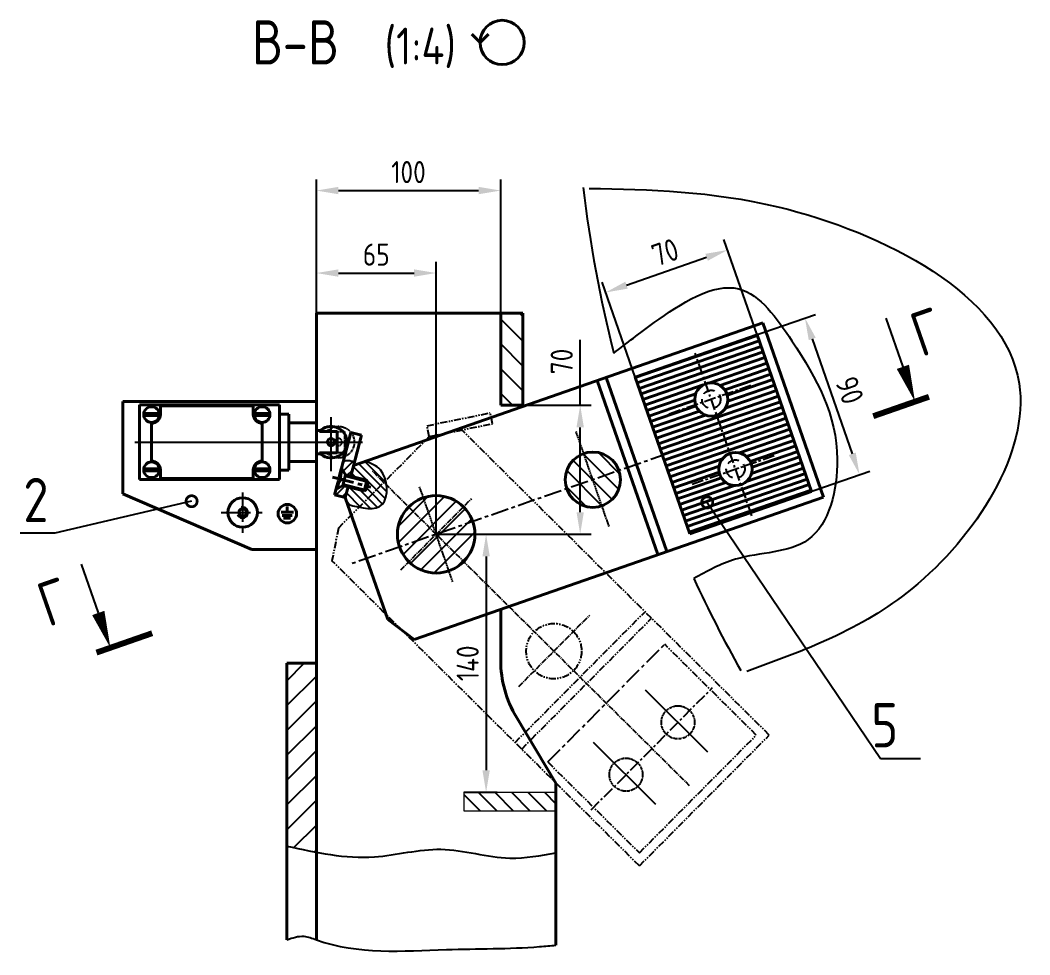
# Model space of a CAD drawing. Header units: millimetres. Extents: x 467 to 39028, y -12467 to 24298.
# Drawn here: x 4935 to 5482, y -8992 to -8485 of the extents above; entities that cross this region are included whole.
import ezdxf
from ezdxf.enums import TextEntityAlignment as Align

# ---------------------------------------------------------------- set-up
doc = ezdxf.new("R2010")
doc.units = ezdxf.units.MM
for name, pattern in [('CENTER', [50.8, 31.75, -6.35, 6.35, -6.35]), ('CENTER2', [1.125, 0.75, -0.125, 0.125, -0.125]), ('HIDDEN', [9.525, 6.35, -3.175]), ('PHANTOM', [2.5, 1.25, -0.25, 0.25, -0.25, 0.25, -0.25])]:
    doc.linetypes.add(name, pattern=pattern)
for name, color, linetype in [('atr_sbr', 7, 'Continuous'), ('Bord', 1, 'Continuous'), ('Cen', 5, 'CENTER'), ('CEN2', 5, 'CENTER2'), ('Dim', 7, 'Continuous'), ('Hatch', 250, 'Continuous'), ('Hide', 250, 'HIDDEN'), ('PHAN', 5, 'PHANTOM'), ('Text', 3, 'Continuous'), ('Textb', 6, 'Continuous')]:
    doc.layers.add(name, color=color, linetype=linetype)
doc.layers.add('Cont', color=6, linetype='Continuous', lineweight=40)
doc.styles.add('GOST2_304', font='cs_gost2304.shx', dxfattribs={"oblique": 15})
doc.styles.get("Standard").update_dxf_attribs({"font": 'ISOCP.SHX', "oblique": 15, "bigfont": 'bigfont.shx'})
doc.styles.add('Style1', font='romans.shx', dxfattribs={"width": 0.8})
doc.dimstyles.new('LIN_4', dxfattribs={"dimscale": 4, "dimtxt": 3, "dimasz": 3, "dimexe": 1.5, "dimexo": 0, "dimgap": 1, "dimtad": 1, "dimdec": 0, "dimzin": 13, "dimdsep": 46, "dimtxsty": 'Style1', "dimcen": 0, "dimclrt": 3, "dimadec": 0, "dimazin": 0, "dimtfac": 1, "dimtdec": 0, "dimtmove": 0, "dimatfit": 3, "dimfxl": 1, "dimtolj": 1, "dimtzin": 13, "dimarcsym": 0})
doc.dimstyles.new('Poz_15', dxfattribs={"dimscale": 15, "dimtxt": 6, "dimasz": 3, "dimexe": 1.25, "dimexo": 0, "dimgap": 1.5, "dimtad": 2, "dimtih": 1, "dimtoh": 1, "dimdec": 0, "dimtxsty": 'Style1', "dimblk": 'DOTSMALL', "dimcen": 2.5, "dimclrt": 6, "dimadec": 0, "dimazin": 0, "dimtfac": 1, "dimtdec": 0, "dimtmove": 0, "dimatfit": 3, "dimldrblk": 'DOTSMALL', "dimfxl": 1, "dimarcsym": 0})

# ---------------------------------------------------------------- blocks, each defined once
blk = doc.blocks.new('еншае')
at = {"layer": 'CEN2', "linetype": 'Continuous'}
for p, q in [((34921.57, 94.79), (34921.57, 65.4)), ((34815.18, 79), (34938.53, 79))]:
    blk.add_line(p, q, dxfattribs=at)
at = {"layer": 'Cont'}
for p, q in [((34817.67, 99.25), (34817.67, 58.75)), ((34829.17, 99.25), (34817.67, 99.25)), ((34828.96, 98.79), (34879.38, 98.79)), ((34828.96, 94), (34828.96, 98.79)), ((34829.17, 99.25), (34859.17, 99.25)), ((34893.67, 99.25), (34859.17, 99.25)), ((34879.38, 98.79), (34879.38, 94)), ((34893.67, 79), (34893.67, 99.25)), ((34827.92, 94.67), (34820.4, 94.53)), ((34820.42, 93.33), (34827.94, 93.47)), ((34887.93, 94.63), (34880.4, 94.56)), ((34880.41, 93.36), (34887.94, 93.43)), ((34898.67, 94.25), (34893.67, 94.25)), ((34898.67, 63.75), (34898.67, 94.25)), ((34824.17, 89.21), (34824.17, 68.79)), ((34884.17, 68.79), (34884.17, 89.21)), ((34898.67, 89.5), (34913.67, 89.5)), ((34913.67, 68.5), (34913.67, 89.5)), ((34913.67, 85.25), (34915.66, 85.25)), ((34924.82, 84.81), (34915.23, 84.81)), ((34924.82, 73.18), (34924.82, 84.81)), ((34893.67, 58.75), (34893.67, 79)), ((34913.67, 72.75), (34915.66, 72.75)), ((34915.23, 73.18), (34924.82, 73.18)), ((34898.67, 68.5), (34913.67, 68.5)), ((34827.93, 64.59), (34820.41, 64.6)), ((34820.41, 63.4), (34827.93, 63.39)), ((34828.96, 64), (34828.96, 59.21)), ((34879.38, 59.21), (34879.38, 64)), ((34887.91, 64.74), (34880.39, 64.46)), ((34880.43, 63.26), (34887.95, 63.54)), ((34898.67, 63.75), (34893.67, 63.75)), ((34817.67, 58.75), (34893.67, 58.75)), ((34828.96, 59.21), (34879.38, 59.21))]:
    blk.add_line(p, q, dxfattribs=at)
for centre, radius in [((34824.17, 94), 4.25), ((34884.17, 94), 4.25), ((34921.53, 78.94), 1.96), ((34824.17, 64), 4.25), ((34884.17, 64), 4.25)]:
    blk.add_circle(centre, radius, dxfattribs=at)
for centre, radius, start, end in [((34824.17, 94), 3.81, 171.9988, 190.1177), ((34824.17, 94), 4.79, 270, 0), ((34824.17, 94), 3.81, 351.9988, 10.1177), ((34884.17, 94), 4.79, 180, 270), ((34884.17, 94), 3.81, 171.4607, 189.5796), ((34884.17, 94), 3.81, 351.4607, 9.5796), ((34921.57, 79), 8.6, 222.5121, 137.4879), ((34824.17, 64), 4.79, 0, 90), ((34884.17, 64), 4.79, 90, 180), ((34824.17, 64), 3.81, 170.8375, 188.9564), ((34824.17, 64), 3.81, 350.8375, 8.9564), ((34884.17, 64), 3.81, 173.0689, 191.1878), ((34884.17, 64), 3.81, 353.0689, 11.1878)]:
    blk.add_arc(centre, radius, start, end, dxfattribs=at)
at = {"layer": 'PHAN'}
for p, q in [((34928.82, 84.81), (34919.23, 84.81)), ((34928.82, 73.18), (34928.82, 84.81)), ((34919.23, 73.18), (34928.82, 73.18))]:
    blk.add_line(p, q, dxfattribs=at)
blk.add_circle((34925.53, 78.94), 1.96, dxfattribs=at)
blk.add_arc((34925.57, 79), 8.6, 222.5121, 137.4879, dxfattribs=at)
blk = doc.blocks.new('*D276')
at = {"layer": 'Defpoints', "color": 0, "transparency": 16777216}
for p in [(5160.17, -8621.82), (5095.17, -8643.57), (5160.17, -8763.57)]:
    blk.add_point(p, dxfattribs=at)
at = {"layer": 'Dim', "color": 0, "lineweight": -2, "transparency": 16777216}
for p, q in [((5095.17, -8643.57), (5095.17, -8615.82)), ((5160.17, -8763.57), (5160.17, -8615.82)), ((5107.17, -8621.82), (5148.17, -8621.82))]:
    blk.add_line(p, q, dxfattribs=at)
at = {"layer": 'Dim', "color": 0, "transparency": 16777216}
for points in [[(5107.17, -8619.82), (5107.17, -8623.82), (5095.17, -8621.82)], [(5148.17, -8619.82), (5148.17, -8623.82), (5160.17, -8621.82)]]:
    blk.add_solid(points, dxfattribs=at)
at = {"layer": 'Dim', "color": 3, "transparency": 16777216, "insert": (5127.67, -8611.82), "char_height": 12, "attachment_point": 5, "style": 'Style1'}
blk.add_mtext('65', dxfattribs=at)
blk = doc.blocks.new('*D266')
at = {"layer": 'Defpoints', "color": 0, "transparency": 16777216}
for p in [(5207.17, -8693.57), (5238.31, -8693.57), (5160.17, -8763.57)]:
    blk.add_point(p, dxfattribs=at)
at = {"layer": 'Dim', "color": 0, "lineweight": -2, "transparency": 16777216}
for p, q in [((5238.31, -8693.57), (5238.31, -8658.03)), ((5207.17, -8693.57), (5244.31, -8693.57)), ((5238.31, -8751.57), (5238.31, -8705.57)), ((5160.17, -8763.57), (5244.31, -8763.57))]:
    blk.add_line(p, q, dxfattribs=at)
at = {"layer": 'Dim', "color": 0, "transparency": 16777216}
for points in [[(5236.31, -8705.57), (5240.31, -8705.57), (5238.31, -8693.57)], [(5236.31, -8751.57), (5240.31, -8751.57), (5238.31, -8763.57)]]:
    blk.add_solid(points, dxfattribs=at)
at = {"layer": 'Dim', "color": 3, "transparency": 16777216, "insert": (5228.31, -8669.8), "char_height": 12, "attachment_point": 5, "rotation": 90, "style": 'Style1'}
blk.add_mtext('70', dxfattribs=at)
blk = doc.blocks.new('*D277')
at = {"layer": 'Defpoints', "color": 0, "transparency": 16777216}
for p in [(5160.17, -8763.57), (5175.17, -8903.57), (5187.28, -8903.57)]:
    blk.add_point(p, dxfattribs=at)
at = {"layer": 'Dim', "color": 0, "lineweight": -2, "transparency": 16777216}
for p, q in [((5160.17, -8763.57), (5193.28, -8763.57)), ((5187.28, -8775.57), (5187.28, -8891.57)), ((5175.17, -8903.57), (5193.28, -8903.57))]:
    blk.add_line(p, q, dxfattribs=at)
at = {"layer": 'Dim', "color": 0, "transparency": 16777216}
for points in [[(5185.28, -8775.57), (5189.28, -8775.57), (5187.28, -8763.57)], [(5185.28, -8891.57), (5189.28, -8891.57), (5187.28, -8903.57)]]:
    blk.add_solid(points, dxfattribs=at)
at = {"layer": 'Dim', "color": 3, "transparency": 16777216, "insert": (5177.28, -8833.57), "char_height": 12, "attachment_point": 5, "rotation": 90, "style": 'Style1'}
blk.add_mtext('140', dxfattribs=at)
blk = doc.blocks.new('*D278')
at = {"layer": 'Defpoints', "color": 0, "transparency": 16777216}
for p in [(5195.17, -8577.05), (5095.17, -8643.57), (5195.17, -8643.57)]:
    blk.add_point(p, dxfattribs=at)
at = {"layer": 'Dim', "color": 0, "lineweight": -2, "transparency": 16777216}
for p, q in [((5095.17, -8643.57), (5095.17, -8571.05)), ((5195.17, -8643.57), (5195.17, -8571.05)), ((5107.17, -8577.05), (5183.17, -8577.05))]:
    blk.add_line(p, q, dxfattribs=at)
at = {"layer": 'Dim', "color": 0, "transparency": 16777216}
for points in [[(5107.17, -8575.05), (5107.17, -8579.05), (5095.17, -8577.05)], [(5183.17, -8575.05), (5183.17, -8579.05), (5195.17, -8577.05)]]:
    blk.add_solid(points, dxfattribs=at)
at = {"layer": 'Dim', "color": 3, "transparency": 16777216, "insert": (5145.17, -8567.05), "char_height": 12, "attachment_point": 5, "style": 'Style1'}
blk.add_mtext('100', dxfattribs=at)
blk = doc.blocks.new('razrez07')
at = {"layer": 'Text'}
blk.add_lwpolyline([(0, 12), (0, 5)], dxfattribs=at)
blk.add_lwpolyline([(0, 0, 0, 1.76, 0), (0, 5, 1.76, 1.76, 0)], format="xyseb", dxfattribs=at)
at = {"layer": 'Text', "const_width": 0.8}
blk.add_lwpolyline([(-2, 0), (6, 0)], dxfattribs=at)
at = {"layer": 'Textb', "style": 'GOST2_304', "oblique": 15}
blk.add_attdef('А', (-7.09, 5.4), '', height=6, dxfattribs=at)
blk = doc.blocks.new('*D279')
at = {"layer": 'Defpoints', "color": 0, "transparency": 16777216}
for p in [(5318.22, -8609.32), (5334.24, -8655.28), (5268.13, -8678.31)]:
    blk.add_point(p, dxfattribs=at)
at = {"layer": 'Dim', "color": 0, "lineweight": -2, "transparency": 16777216}
for p, q in [((5334.24, -8655.28), (5316.25, -8603.65)), ((5263.45, -8628.4), (5306.89, -8613.27)), ((5268.13, -8678.31), (5250.15, -8626.68))]:
    blk.add_line(p, q, dxfattribs=at)
at = {"layer": 'Dim', "color": 0, "transparency": 16777216}
for points in [[(5306.23, -8611.38), (5307.55, -8615.16), (5318.22, -8609.32)], [(5262.79, -8626.51), (5264.11, -8630.29), (5252.12, -8632.35)]]:
    blk.add_solid(points, dxfattribs=at)
at = {"layer": 'Dim', "color": 3, "transparency": 16777216, "insert": (5284.41, -8610.51), "char_height": 12, "attachment_point": 5, "rotation": 19.2077, "style": 'Style1'}
blk.add_mtext('70', dxfattribs=at)
blk = doc.blocks.new('*D280')
at = {"layer": 'Defpoints', "color": 0, "transparency": 16777216}
for p in [(5326.04, -8658.13), (5389.84, -8731.21), (5355.65, -8743.12)]:
    blk.add_point(p, dxfattribs=at)
at = {"layer": 'Dim', "color": 0, "lineweight": -2, "transparency": 16777216}
for p, q in [((5326.04, -8658.13), (5365.89, -8644.25)), ((5364.18, -8657.55), (5385.89, -8719.88)), ((5355.65, -8743.12), (5395.5, -8729.24))]:
    blk.add_line(p, q, dxfattribs=at)
at = {"layer": 'Dim', "color": 0, "transparency": 16777216}
for points in [[(5366.06, -8656.9), (5362.29, -8658.21), (5360.23, -8646.22)], [(5387.78, -8719.22), (5384, -8720.54), (5389.84, -8731.21)]]:
    blk.add_solid(points, dxfattribs=at)
at = {"layer": 'Dim', "color": 3, "transparency": 16777216, "insert": (5384.48, -8685.43), "char_height": 12, "attachment_point": 5, "rotation": 289.2077, "style": 'Style1'}
blk.add_mtext('90', dxfattribs=at)
blk = doc.blocks.new('_DotSmall')
at = {"color": 0, "linetype": 'ByBlock', "const_width": 0.5}
blk.add_lwpolyline([(-0.0625, 0, 1), (0.0625, 0, 1)], format="xyb", close=True, dxfattribs=at)
blk = doc.blocks.new('60160800000000100100001478')
at = {"ltscale": 0.372}
for p, q in [((0.5, 5.5), (0, 5.5)), ((0, 5.5), (0, 0.9)), ((0.5, 0.9), (0.5, 5.5)), ((0.5, 5.5), (3, 3)), ((0, 0.9), (0.5, 0.9)), ((1.5, 0.9), (0.5, 0.9)), ((1.5, -0.9), (1.5, 0.9)), ((3, 3), (3, -3)), ((3, 3), (14.7807, 3)), ((14.7807, 3), (15, 3)), ((15, 3), (16, 2)), ((15, 3), (15, -3)), ((16, 2), (16, -2)), ((0, -5.5), (0, -0.9)), ((0, -0.9), (1.5, -0.9)), ((0.5, -0.9), (0.5, -5.5)), ((3, -3), (0.5, -5.5)), ((3, -3), (14.7807, -3)), ((15, -3), (14.7807, -3)), ((16, -2), (15, -3)), ((0.5, -5.5), (0, -5.5))]:
    blk.add_line(p, q, dxfattribs=at)
at = {"color": 5, "linetype": 'CENTER', "ltscale": 0.372}
blk.add_line((-3.5, 0), (18, 0), dxfattribs=at)
at = {"color": 1, "ltscale": 0.372}
for p, q in [((3, 2.4585), (14.7807, 2.4585)), ((14.7807, 2.4585), (15.5415, 2.4585)), ((3, -2.4585), (14.7807, -2.4585)), ((14.7807, -2.4585), (15.5415, -2.4585))]:
    blk.add_line(p, q, dxfattribs=at)
at = {"layer": 'atr_sbr', "ltscale": 0.372, "flags": 9}
for tag in ['ГАЙКА', 'КОНТРГАЙКА', 'ШАЙБА ПОД ГАЙКУ', 'ШАЙБА ПОД ГОЛОВКУ', 'БОЛТ ИЛИ ВИНТ']:
    blk.add_attdef(tag, (0, 0), '', height=0.2, dxfattribs=at)
blk = doc.blocks.new('1')
at = {"layer": 'Cont'}
for q in [(0.14, 4.02), (2.4, 4.02)]:
    blk.add_line((1.27, 2.88), q, dxfattribs=at)
blk.add_circle((4.27, 2.88), 3, dxfattribs=at)
blk = doc.blocks.new('ZNAK04')
at = {"layer": 'Cont'}
blk.add_blockref('1', (30.27, 0.21), dxfattribs=at)
at = {"layer": 'Textb', "style": 'Style1', "width": 0.8}
for tag, height, p in [('А-А', 6, (13.88, 0.1)), ('SC', 5, (28.73, 0.1))]:
    blk.add_attdef(tag, text='', height=height, dxfattribs=at).set_placement(p, align=Align.RIGHT)
blk.add_attdef('45%%D(1)', (38.24, 0.1), '', height=5, dxfattribs=at)

msp = doc.modelspace()

# ---------------------------------------------------------------- hatches: boundary and pattern name
at = {"layer": 'Cont'}
h = msp.add_hatch(dxfattribs=at)
h.set_pattern_fill('ANSI31', color=256, angle=334)
h.set_pattern_definition([(19, (-29939.3767, -8249.3683), (-1.0336789, 3.00202148), [])])
h.paths.add_polyline_path([(5301.184, -8666.793), (5268.132, -8678.308), (5282.937, -8720.803), (5315.988, -8709.288), (5312.369, -8698.9, -0.5161809), (5300.408, -8690.401, -0.3191038), (5306.447, -8681.902)])
h.paths.add_polyline_path([(5334.235, -8655.278), (5303.293, -8666.058, 0.0061543), (5307.73, -8681.559, -0.4702996), (5318.408, -8690.401, -0.2954031), (5313.093, -8698.612, 0.0084233), (5320.354, -8719.451, -0.4890542), (5331.568, -8728.175, -0.2788992), (5326.747, -8736.146, 0.0061543), (5332.902, -8751.048), (5363.845, -8740.268)])
h.paths.add_polyline_path([(5303.293, -8666.058), (5301.184, -8666.793), (5306.447, -8681.902, -0.0369189), (5307.73, -8681.559, -0.0061543)])
h.paths.add_polyline_path([(5319.607, -8719.676), (5315.988, -8709.288), (5282.937, -8720.803), (5297.741, -8763.298), (5330.793, -8751.783), (5325.529, -8736.674, -0.5161809), (5313.568, -8728.175, -0.3191038)])
h.paths.add_polyline_path([(5326.747, -8736.146, -0.0369189), (5325.529, -8736.674), (5330.793, -8751.783), (5332.902, -8751.048, -0.0061543)])
h.paths.add_polyline_path([(5316.636, -8709.063), (5315.988, -8709.288), (5319.607, -8719.676, -0.0216591), (5320.354, -8719.451, -0.0042116)], flags=17)
h.paths.add_polyline_path([(5313.093, -8698.612, -0.0216591), (5312.369, -8698.9), (5315.988, -8709.288), (5316.636, -8709.063, -0.0042116)], flags=17)
at = {"layer": 'Hatch'}
h = msp.add_hatch(dxfattribs=at)
h.set_pattern_fill('ANSI31', color=256, scale=3, angle=90)
h.set_pattern_definition([(135, (-29949.377, -18048.842), (-6.735192, -6.735192), [])])
h.paths.add_polyline_path([(5207.173, -8643.572), (5195.173, -8643.572), (5195.173, -8693.572), (5207.173, -8693.572)])
h = msp.add_hatch(dxfattribs=at)
h.set_pattern_fill('ANSI31', color=256, scale=2, angle=90)
h.set_pattern_definition([(135, (-29939.377, -8249.3683), (-4.4901281, -4.4901281), [])])
h.paths.add_polyline_path([(5259.328, -8729.028), (5245.163, -8733.963), (5245.163, -8718.963, -0.3191038)])
h.paths.add_polyline_path([(5245.163, -8733.963), (5240.228, -8719.798, -0.0840061), (5245.163, -8718.963)])
h.paths.add_polyline_path([(5245.163, -8733.963), (5230.998, -8738.897, -0.0840061), (5230.163, -8733.963, -0.3191038), (5240.228, -8719.798)])
h.paths.add_polyline_path([(5245.163, -8748.963, -0.3191038), (5230.998, -8738.897), (5245.163, -8733.963)])
h.paths.add_polyline_path([(5250.098, -8748.128, -0.0840061), (5245.163, -8748.963), (5245.163, -8733.963)])
h.paths.add_polyline_path([(5250.098, -8748.128), (5245.163, -8733.963), (5259.328, -8729.028, -0.0840061), (5260.163, -8733.963, -0.3191038)])
h = msp.add_hatch(dxfattribs=at)
h.set_pattern_fill('ANSI31', color=256)
h.set_pattern_definition([(45, (-24395.426, -8249.3683), (-2.24506403, 2.24506403), [])])
edge = h.paths.add_edge_path()
edge.add_spline(control_points=[(5115.874, -8724.365), (5115.377, -8724.172), (5114.552, -8723.852), (5112.572, -8723.278), (5111.042, -8723.477), (5109.867, -8723.63)], knot_values=[0, 0, 0, 0, 1.6022029, 2.6571264, 6.1426929, 6.1426929, 6.1426929, 6.1426929], degree=3, periodic=0)
edge.add_line((5109.867, -8723.63), (5108.706, -8728.127))
edge.add_line((5108.706, -8728.127), (5109.19, -8728.252))
edge.add_line((5109.19, -8728.252), (5110.985, -8731.298))
edge.add_line((5110.985, -8731.298), (5113.89, -8732.048))
edge.add_line((5113.89, -8732.048), (5115.874, -8724.365))
h.paths.add_polyline_path([(5112.389, -8737.857), (5109.485, -8737.107), (5106.439, -8738.902), (5105.955, -8738.777), (5105.173, -8741.802), (5105.173, -8742.205), (5110.885, -8743.68)])
h = msp.add_hatch(dxfattribs=at)
h.set_pattern_fill('ANSI31', color=256, angle=90)
h.set_pattern_definition([(135, (-24395.426, -8249.3683), (-2.24506403, -2.24506403), [])])
edge = h.paths.add_edge_path()
edge.add_spline(control_points=[(5118.431, -8748.844), (5123.741, -8749.963), (5132.111, -8750.398), (5133.77, -8740.903), (5133.267, -8736.86)], knot_values=[5.2399731, 5.2399731, 5.2399731, 5.2399731, 18.8993145, 29.4695677, 29.4695677, 29.4695677, 29.4695677], degree=3, periodic=0)
edge.add_line((5133.267, -8736.86), (5131.787, -8735.39))
edge.add_line((5131.787, -8735.39), (5118.431, -8748.844))
edge = h.paths.add_edge_path()
edge.add_line((5112.389, -8737.857), (5110.885, -8743.68))
edge.add_line((5110.885, -8743.68), (5112.146, -8747.298))
edge.add_spline(control_points=[(5112.146, -8747.298), (5114.27, -8747.856), (5116.394, -8748.414), (5118.431, -8748.844)], knot_values=[0, 0, 0, 0, 5.2399731, 5.2399731, 5.2399731, 5.2399731], degree=3, periodic=0)
edge.add_line((5118.431, -8748.844), (5132.797, -8734.373))
edge.add_spline(control_points=[(5132.797, -8734.373), (5132.221, -8732.141), (5129.754, -8726.886), (5124.794, -8725.089), (5121.784, -8723.999)], knot_values=[31.6635907, 31.6635907, 31.6635907, 31.6635907, 37.6892343, 46.9865721, 46.9865721, 46.9865721, 46.9865721], degree=3, periodic=0)
edge.add_line((5121.784, -8723.999), (5115.394, -8726.225))
edge.add_line((5115.394, -8726.225), (5113.89, -8732.048))
edge.add_line((5113.89, -8732.048), (5122.392, -8734.244))
edge.add_line((5122.392, -8734.244), (5122.604, -8734.299))
edge.add_line((5122.604, -8734.299), (5123.322, -8735.517))
edge.add_line((5123.322, -8735.517), (5122.322, -8739.39))
edge.add_line((5122.322, -8739.39), (5121.103, -8740.108))
edge.add_line((5121.103, -8740.108), (5120.891, -8740.053))
edge.add_line((5120.891, -8740.053), (5112.389, -8737.857))
h = msp.add_hatch(dxfattribs=at)
h.set_pattern_fill('ANSI31', color=256, scale=2)
h.set_pattern_definition([(45, (-29939.377, -8249.3683), (-4.4901281, 4.4901281), [])])
h.paths.add_polyline_path([(5160.173, -8763.572), (5140.342, -8770.481, -0.0840061), (5139.173, -8763.572, -0.1130178), (5141.265, -8754.435)])
h.paths.add_polyline_path([(5151.159, -8782.539, -0.2005937), (5140.342, -8770.481), (5160.173, -8763.572), (5160.173, -8763.884)])
h.paths.add_polyline_path([(5160.173, -8784.572, -0.1113806), (5151.159, -8782.539), (5160.173, -8763.884)])
h.paths.add_polyline_path([(5167.082, -8783.403, -0.0840061), (5160.173, -8784.572), (5160.173, -8763.884), (5160.237, -8763.753)])
h.paths.add_polyline_path([(5167.082, -8783.403), (5160.237, -8763.753), (5160.296, -8763.631), (5179.081, -8772.709, -0.1989124)])
h.paths.add_polyline_path([(5181.173, -8763.572, -0.1130178), (5179.081, -8772.709), (5160.296, -8763.631), (5160.355, -8763.509), (5180.004, -8756.663, -0.0840061)])
h.paths.add_polyline_path([(5180.004, -8756.663), (5160.355, -8763.509), (5169.433, -8744.724, -0.1972321)])
h.paths.add_polyline_path([(5160.355, -8763.509), (5160.173, -8763.572), (5160.173, -8742.572, -0.1146556), (5169.433, -8744.724)])
h.paths.add_polyline_path([(5160.173, -8763.572), (5153.265, -8743.741, -0.0840061), (5160.173, -8742.572)])
h.paths.add_polyline_path([(5160.173, -8763.572), (5141.265, -8754.435, -0.1989124), (5153.265, -8743.741)])
h = msp.add_hatch(dxfattribs=at)
h.set_pattern_fill('ANSI31', color=256, scale=3)
h.set_pattern_definition([(45, (-29949.377, -18048.842), (-6.735192, 6.735192), [])])
edge = h.paths.add_edge_path()
edge.add_line((5095.173, -8833.572), (5079.173, -8833.572))
edge.add_line((5079.173, -8833.572), (5079.173, -8932.738))
edge.add_spline(control_points=[(5079.173, -8932.738), (5082.03, -8933.365), (5084.887, -8933.991), (5087.744, -8934.59)], knot_values=[0, 0, 0, 0, 8.639257, 8.639257, 8.639257, 8.639257], degree=3, periodic=0)
edge.add_spline(control_points=[(5087.744, -8934.59), (5090.221, -8935.11), (5092.697, -8935.609), (5095.173, -8936.071)], knot_values=[8.639257, 8.639257, 8.639257, 8.639257, 16.1270282, 16.1270282, 16.1270282, 16.1270282], degree=3, periodic=0)
edge.add_line((5095.173, -8936.071), (5095.173, -8833.572))
h = msp.add_hatch(dxfattribs=at)
h.set_pattern_fill('ANSI31', color=256, scale=2, angle=90, style=0)
h.set_pattern_definition([(135, (-29949.377, -18043.842), (-4.4901281, -4.4901281), [])])
h.paths.add_polyline_path([(5225.173, -8903.572), (5175.173, -8903.572), (5175.173, -8913.572), (5225.173, -8913.572)])

# ---------------------------------------------------------------- linework, layer by layer
at = {"layer": 'Bord'}
for centre, radius, start, end in [((5935.173, -8493.572), 700.002, 186.710329, 194.19705), ((5055.173, -8751.77), 3, 204.71157, 105.81179), ((5935.173, -8493.572), 700.002, 204.836801, 209.418788)]:
    msp.add_arc(centre, radius, start, end, dxfattribs=at)
for points, knots in [([(5243.177, -8575.902), (5276.15, -8576.541), (5361.114, -8578.189), (5520.015, -8659.728), (5429.548, -8801.531), (5359.659, -8826.749), (5328.645, -8837.94)], [0, 0, 0, 0, 102.8448733, 265.0061738, 390.6629024, 490.9118803, 490.9118803, 490.9118803, 490.9118803]), ([(5256.551, -8665.253), (5263.53, -8659.862), (5283.084, -8644.76), (5324.552, -8617.456), (5360.856, -8668.473), (5384.479, -8711.381), (5369.633, -8774.583), (5326.22, -8772.873), (5307.143, -8783.552), (5299.916, -8787.597)], [0, 0, 0, 0, 27.4549892, 76.9146764, 117.0793115, 186.0546237, 232.3218147, 273.1578278, 298.059215, 298.059215, 298.059215, 298.059215]), ([(5109.867, -8723.63), (5111.042, -8723.477), (5112.572, -8723.278), (5114.552, -8723.852), (5115.377, -8724.172), (5115.874, -8724.365)], [0, 0, 0, 0, 3.4855665, 4.54049, 6.1426929, 6.1426929, 6.1426929, 6.1426929]), ([(5112.146, -8747.298), (5119.806, -8749.311), (5135.084, -8753.327), (5133.886, -8728.383), (5124.794, -8725.089), (5121.784, -8723.999)], [0, 0, 0, 0, 18.8993145, 37.6892343, 46.9865721, 46.9865721, 46.9865721, 46.9865721]), ([(5079.173, -8932.738), (5095.007, -8936.21), (5122.855, -8942.315), (5163.272, -8930.639), (5196.018, -8941.701), (5216.842, -8937.923), (5225.173, -8936.411)], [0, 0, 0, 0, 47.8804258, 84.2119632, 121.9084675, 147.0474274, 147.0474274, 147.0474274, 147.0474274]), ([(5079.173, -8983.572), (5082.258, -8982.5), (5087.658, -8980.623), (5115.483, -8991.941), (5159.222, -8988.154), (5202.449, -8988.589), (5222.207, -8986.803), (5225.173, -8986.535)], [0, 0, 0, 0, 9.3994833, 16.4581834, 87.2328198, 137.786417, 146.7183022, 146.7183022, 146.7183022, 146.7183022])]:
    msp.add_open_spline(points, degree=3, knots=knots, dxfattribs=at)
at = {"layer": 'Cen', "ltscale": 0.2}
for p, q in [((5331.436, -8753.628), (5300.634, -8665.217)), ((5330.96, -8682.893), (5286.004, -8698.555)), ((5299.098, -8736.351), (5344.057, -8720.688)), ((5244.187, -8913.142), (5310.148, -8846.702))]:
    msp.add_line(p, q, dxfattribs=at)
at = {"layer": 'Cen', "ltscale": 0.3}
for p, q in [((5343.132, -8699.831), (5114.324, -8779.545)), ((5220.726, -8887.097), (5284.134, -8823.227))]:
    msp.add_line(p, q, dxfattribs=at)
at = {"layer": 'Cen', "ltscale": 0.5}
for p, q in [((5055.173, -8740.97), (5055.173, -8762.82)), ((5043.588, -8751.77), (5066.038, -8751.77))]:
    msp.add_line(p, q, dxfattribs=at)
at = {"layer": 'Cen', "ltscale": 4}
for p, q in [((5307.555, -8881.707), (5273.77, -8848.166)), ((5279.373, -8910.093), (5245.589, -8876.553))]:
    msp.add_line(p, q, dxfattribs=at)
at = {"layer": 'CEN2'}
for p, q in [((5254.033, -8759.421), (5236.076, -8707.878)), ((5169.152, -8789.344), (5151.195, -8737.8))]:
    msp.add_line(p, q, dxfattribs=at)
at = {"layer": 'CEN2', "ltscale": 4}
for p, q in [((5297.667, -8900.072), (5125.718, -8729.365)), ((5140.946, -8782.94), (5179.401, -8744.204)), ((5205.049, -8846.113), (5243.505, -8807.378))]:
    msp.add_line(p, q, dxfattribs=at)
at = {"layer": 'Cont'}
for p, q in [((5195.173, -8643.572), (5095.173, -8643.572)), ((5095.173, -8643.572), (5095.173, -8688.572)), ((5195.173, -8643.572), (5207.173, -8643.572)), ((5195.173, -8688.572), (5195.173, -8643.572)), ((5207.173, -8693.572), (5207.173, -8643.572)), ((5337.312, -8648.912), (5115.394, -8726.225)), ((5370.211, -8743.345), (5337.312, -8648.912)), ((5334.235, -8655.278), (5268.132, -8678.308)), ((5363.845, -8740.268), (5334.235, -8655.278)), ((5280.5, -8774.599), (5247.6, -8680.166)), ((5285.221, -8772.954), (5252.322, -8678.521)), ((5297.741, -8763.298), (5268.132, -8678.308)), ((4990.173, -8691.572), (4990.173, -8741.572)), ((4990.173, -8691.572), (5095.173, -8691.572)), ((5095.173, -8688.572), (5095.173, -8705.208)), ((5195.173, -8693.572), (5195.173, -8688.572)), ((5195.173, -8693.572), (5207.173, -8693.572)), ((5107.555, -8732.581), (5113.829, -8708.292)), ((5119.638, -8709.792), (5113.829, -8708.292)), ((5113.89, -8732.048), (5119.638, -8709.792)), ((5110.173, -8722.444), (5110.173, -8718.568)), ((5095.173, -8721.936), (5095.173, -8833.572)), ((5105.076, -8742.18), (5107.105, -8734.324)), ((5110.885, -8743.68), (5112.389, -8737.857)), ((5297.741, -8763.298), (5363.845, -8740.268)), ((4990.173, -8741.572), (5060.173, -8771.77)), ((5110.885, -8743.68), (5105.076, -8742.18)), ((5133.915, -8809.783), (5110.885, -8743.68)), ((5370.211, -8743.345), (5148.293, -8820.658)), ((5082.766, -8751.623), (5076.066, -8751.623)), ((5079.416, -8751.623), (5079.416, -8748.473)), ((5082.016, -8753.323), (5076.566, -8753.323)), ((5081.166, -8754.773), (5077.401, -8754.773)), ((5095.173, -8771.77), (5060.173, -8771.77)), ((5195.173, -8831.953), (5195.173, -8804.326)), ((5133.915, -8809.783), (5148.293, -8820.658)), ((5079.173, -8833.572), (5079.173, -8983.572)), ((5095.173, -8833.572), (5079.173, -8833.572)), ((5095.173, -8983.572), (5095.173, -8833.572)), ((5225.173, -8898.572), (5203.724, -8862.823)), ((5225.173, -8898.572), (5225.173, -8986.535))]:
    msp.add_line(p, q, dxfattribs=at)
at = {"layer": 'Cont', "lineweight": 18}
for p, q in [((5175.173, -8903.572), (5175.173, -8913.572)), ((5175.173, -8903.572), (5225.173, -8903.572)), ((5175.173, -8913.572), (5225.173, -8913.572))]:
    msp.add_line(p, q, dxfattribs=at)
at = {"layer": 'Cont'}
for centre, radius in [((5309.408, -8690.401), 9), ((5245.163, -8733.963), 15), ((5322.568, -8728.175), 9), ((5055.173, -8751.77), 8), ((5160.173, -8763.572), 21), ((5055.173, -8751.77), 2), ((5079.441, -8752.373), 5)]:
    msp.add_circle(centre, radius, dxfattribs=at)
msp.add_arc((5255.173, -8831.953), 60, 180, 210.96376, dxfattribs=at)
at = {"layer": 'Hide'}
for centre in [(5309.408, -8690.401), (5322.568, -8728.175)]:
    msp.add_circle(centre, 5, dxfattribs=at)
at = {"layer": 'PHAN', "ltscale": 3}
for p, q in [((5155.248, -8704.673), (5189.543, -8697.685)), ((5190.741, -8703.564), (5189.543, -8697.685)), ((5156.446, -8710.552), (5155.248, -8704.673)), ((5156.446, -8710.552), (5190.741, -8703.564)), ((5340.882, -8872.519), (5174.11, -8706.953)), ((5107.128, -8760.229), (5156.446, -8710.552)), ((5107.128, -8760.229), (5103.656, -8777.919)), ((5270.428, -8943.486), (5103.656, -8777.919)), ((5203.01, -8876.555), (5273.464, -8805.588)), ((5206.558, -8880.077), (5277.012, -8809.111)), ((5333.811, -8872.545), (5284.134, -8823.227)), ((5270.402, -8936.415), (5333.811, -8872.545)), ((5270.428, -8943.486), (5340.882, -8872.519)), ((5220.726, -8887.097), (5270.402, -8936.415))]:
    msp.add_line(p, q, dxfattribs=at)
msp.add_circle((5224.043, -8826.981), 15, dxfattribs=at)
at = {"layer": 'PHAN'}
for centre in [(5291.359, -8865.628), (5263.177, -8894.014)]:
    msp.add_circle(centre, 9, dxfattribs=at)

# ---------------------------------------------------------------- block references
ref = msp.add_blockref('ZNAK04', (5057.812, -8509.041), dxfattribs=dict(xscale=4, yscale=4, zscale=4))
ref.add_attrib('А-А', 'В-В', dxfattribs={"layer": 'Textb', "height": 24, "style": 'Style1', "width": 0.8}).set_placement((5107.315, -8508.641), align=Align.RIGHT)
ref.add_attrib('SC', '(1:4)', dxfattribs={"layer": 'Textb', "height": 20, "style": 'Style1', "width": 0.8}).set_placement((5170.938, -8508.641), align=Align.RIGHT)
ref = msp.add_blockref('razrez07', (5419.947, -8691.591), dxfattribs=dict(xscale=-4, yscale=4, zscale=4, rotation=19.207677415210497))
ref.add_attrib('А', 'Г', (5423.202, -8667.584), dxfattribs={"layer": 'Textb', "height": 24, "rotation": 19.20768, "style": 'Style1', "width": 0.8})
ref = msp.add_blockref('razrez07', (4983.452, -8825.139), dxfattribs=dict(xscale=4, yscale=4, zscale=4, rotation=19.207677415215976))
ref.add_attrib('А', 'Г', (4949.581, -8814.066), dxfattribs={"layer": 'Textb', "height": 24, "rotation": 19.20768, "style": 'Style1', "width": 0.8})
at = {"layer": 'CEN2', "ltscale": 4, "xscale": -1, "rotation": 180}
msp.add_blockref('еншае', (-29818.396, -8634.576), dxfattribs=at)
at = {"layer": 'Cont', "ltscale": 0.372, "rotation": 345.51760988910905}
msp.add_blockref('60160800000000100100001478', (5107.33, -8733.452), dxfattribs=at)

# ---------------------------------------------------------------- texts
at = {"layer": 'Dim', "color": 6, "char_height": 24, "style": 'Style1'}
for s, insert, attachment_point in [('2', (4949.87, -8756.963), 9), ('5', (5396.28, -8879.158), 7)]:
    msp.add_mtext(s, dxfattribs=dict(at, insert=insert, attachment_point=attachment_point))

# ---------------------------------------------------------------- dimensions: what is measured, and where the dimension line sits
at = {"layer": 'Dim'}
for base, p2, picture, middle in [((5195.173, -8577.048), (5195.173, -8643.572), '*D278', (5145.173, -8567.048)), ((5160.173, -8621.821), (5160.173, -8763.572), '*D276', (5127.673, -8611.821))]:
    dim = msp.add_linear_dim(base=base, p1=(5095.173, -8643.572), p2=p2, dimstyle='LIN_4', override={"dimtp": 0.1, "dimtm": 0.1, "dimtfac": 0.71, "dimtdec": 2, "dimtolj": 0, "dimtzin": 8}, dxfattribs=at)
    dim.commit()
    dim.dimension.update_dxf_attribs({"geometry": picture, "text_midpoint": middle})
for base, p1, p2, angle, picture, middle in [((5318.224, -8609.319), (5268.132, -8678.308), (5334.235, -8655.278), 19.20768, '*D279', (5287.697, -8619.955)), ((5238.306, -8693.572), (5160.173, -8763.572), (5207.173, -8693.572), 90, '*D266', (5238.306, -8669.801))]:
    dim = msp.add_linear_dim(base=base, p1=p1, p2=p2, angle=angle, dimstyle='LIN_4', override={"dimtp": 0.1, "dimtm": 0.1, "dimtfac": 0.71, "dimtdec": 2, "dimtolj": 0, "dimtzin": 8}, dxfattribs=at)
    dim.commit()
    dim.dimension.update_dxf_attribs({"geometry": picture, "text_midpoint": middle, "dimtype": 160})
for base, p1, p2, angle, override, picture, middle in [((5389.837, -8731.213), (5326.037, -8658.135), (5355.646, -8743.124), 109.20768, {"dimtp": 0.1, "dimtm": 0.1, "dimtfac": 0.71, "dimtdec": 2, "dimtolj": 0, "dimtzin": 8}, '*D280', (5384.476, -8685.428)), ((5187.279, -8903.572), (5160.173, -8763.572), (5175.173, -8903.572), 90, {"dimtp": 0.1, "dimtm": 0.1, "dimtfac": 0.71, "dimtdec": 2, "dimtmove": 0, "dimtolj": 0, "dimtzin": 8}, '*D277', (5177.279, -8833.572))]:
    dim = msp.add_linear_dim(base=base, p1=p1, p2=p2, angle=angle, dimstyle='LIN_4', override=override, dxfattribs=at)
    dim.commit()
    dim.dimension.update_dxf_attribs({"geometry": picture, "text_midpoint": middle})

# ---------------------------------------------------------------- leaders
at = {"layer": 'Dim', "annotation_type": 0, "has_hookline": 1, "text_width": 12.8}
for points, hookline_direction in [([(5027.512, -8745.641), (4953.319, -8762.963)], 1), ([(5307.213, -8746.281), (5401.158, -8885.158), (5404.158, -8885.158)], 0)]:
    msp.add_leader(points, dimstyle='Poz_15', override={"dimscale": 4, "dimgap": 1.5, "dimtad": 1}, dxfattribs=dict(at, hookline_direction=hookline_direction))

doc.saveas('drawing.dxf')
